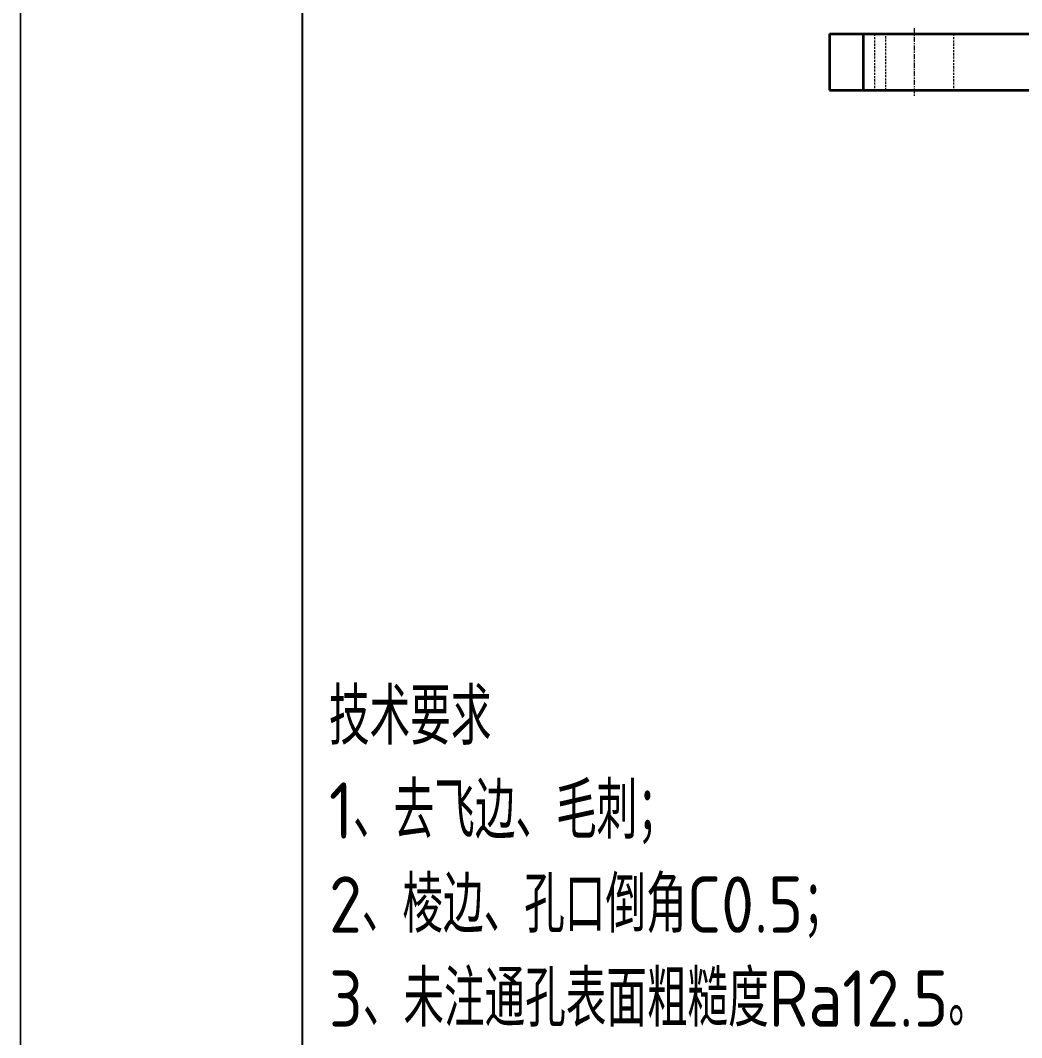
# Model space of a CAD drawing. Header units: millimetres. Extents: x 1333 to 190452, y -42879 to -5704.
# Drawn here: x 175682.6 to 175771.4, y -22777.2 to -22687 of the extents above; entities that cross this region are included whole.
import ezdxf

# ---------------------------------------------------------------- set-up
doc = ezdxf.new("R2010")
doc.units = ezdxf.units.MM
doc.header["$LTSCALE"] = 0.5
doc.linetypes.add('AM_ISO02W050x2', pattern=[3.75, 3, -0.75])
doc.linetypes.add('AM_ISO08W050x2', pattern=[9, 6, -0.75, 1.5, -0.75])
for name, color, linetype, lineweight in [('中心线', 2, 'AM_ISO08W050x2', 18), ('图框', 7, 'Continuous', 18), ('标注线', 3, 'Continuous', 18), ('粗实线', 7, 'Continuous', 35), ('虚线', 1, 'AM_ISO02W050x2', 18)]:
    doc.layers.add(name, color=color, linetype=linetype, lineweight=lineweight)
doc.layers.add('图\\M+19E79\\M+195B6\\M+18E9A', color=7, linetype='Continuous')
doc.layers.add('打印-禁用', color=7, linetype='Continuous', lineweight=15, plot=False)
doc.styles.add('机械长仿宋', font='gbenor.shx', dxfattribs={"height": 1, "bigfont": 'gbcbig.shx'})

# ---------------------------------------------------------------- blocks, each defined once
blk = doc.blocks.new('GZDEH零件A3图框V01版')
at = {"layer": '打印-禁用', "linetype": 'Continuous'}
blk.add_line((3277.49, -1846.461), (3277.49, -1549.461), dxfattribs=at)
blk = doc.blocks.new('DEH A3')
at = {"layer": '图框'}
blk.add_blockref('GZDEH零件A3图框V01版', (-2857.49, 1846.461), dxfattribs=at)
blk = doc.blocks.new('GZDEH零件A4图框V01版')
at = {"layer": '图\\M+19E79\\M+195B6\\M+18E9A', "linetype": 'Continuous'}
blk.add_line((25, 292), (25, 13.5), dxfattribs=at)
at = {"layer": '打印-禁用', "linetype": 'Continuous'}
blk.add_line((0, 297), (0, 0), dxfattribs=at)
blk = doc.blocks.new('DEH A4')
at = {"layer": '图框'}
blk.add_blockref('GZDEH零件A4图框V01版', (0, 0), dxfattribs=at)

msp = doc.modelspace()

# ---------------------------------------------------------------- linework, layer by layer
at = {"layer": '中心线', "ltscale": 0.150015}
msp.add_line((175761.885, -22687.665), (175761.885, -22693.665), dxfattribs=at)
at = {"layer": '粗实线', "ltscale": 0.075}
for p, q in [((175754.385, -22688.164), (175757.385, -22688.165)), ((175754.385, -22693.164), (175757.385, -22693.165))]:
    msp.add_line(p, q, dxfattribs=at)
at = {"layer": '粗实线', "ltscale": 0.125}
for p, q in [((175754.385, -22688.164), (175754.385, -22693.164)), ((175757.385, -22688.165), (175757.385, -22693.165))]:
    msp.add_line(p, q, dxfattribs=at)
at = {"layer": '粗实线'}
for p, q in [((175757.385, -22688.165), (175781.385, -22688.165)), ((175757.385, -22693.165), (175781.385, -22693.165))]:
    msp.add_line(p, q, dxfattribs=at)
at = {"layer": '虚线', "ltscale": 0.125}
for p, q in [((175758.385, -22688.165), (175758.385, -22693.165)), ((175759.385, -22693.165), (175759.385, -22688.165)), ((175765.385, -22688.165), (175765.385, -22693.165))]:
    msp.add_line(p, q, dxfattribs=at)

# ---------------------------------------------------------------- block references
at = {"layer": '图框'}
for name, p in [('DEH A3', (175262.635, -22836.123)), ('DEH A4', (175682.635, -22836.123))]:
    msp.add_blockref(name, p, dxfattribs=at)

# ---------------------------------------------------------------- texts
at = {"layer": '标注线', "color": 2, "insert": (175710.005, -22776.195), "char_height": 5, "width": 114.82461, "attachment_point": 7, "style": '机械长仿宋'}
msp.add_mtext('\\A2;技术要求\\P1、去飞边、毛刺；\\P2、棱边、孔口倒角C0.5；\\P3、未注通孔表面粗糙度Ra12.5。', dxfattribs=at)

doc.saveas('drawing.dxf')
